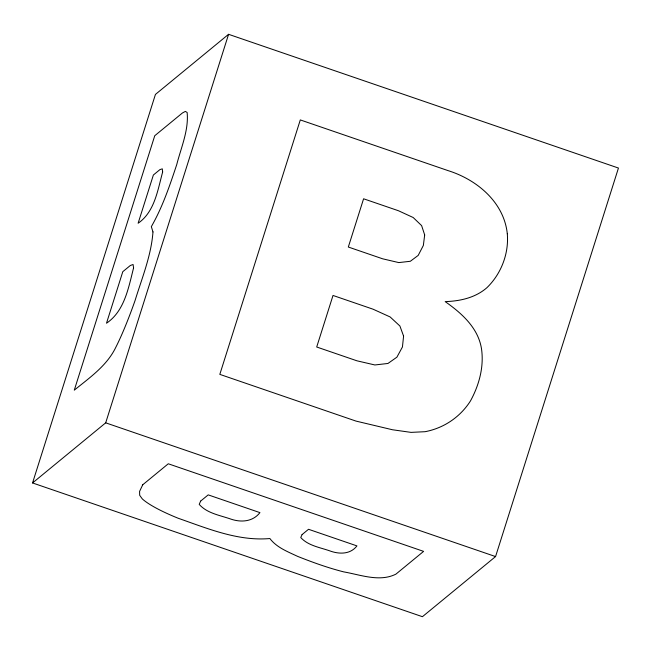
<?xml version="1.0" encoding="UTF-8"?>
<svg xmlns="http://www.w3.org/2000/svg" width="651" height="651" viewBox="0 0 651 651"><rect width="100%" height="100%" fill="white"/><g stroke="black" fill="none" stroke-linecap="round" stroke-linejoin="round"><path stroke-width="0.98" d="M32.55 482.952L155.434 94.428L228.574 34.308L618.45 168.048L495.566 556.572L422.426 616.692L32.55 482.952L105.69 422.833L228.574 34.308M105.69 422.833L495.566 556.572M507.3 233.742C509.017 253.573 501.156 273.908 486.924 287.685C475.433 297.767 460.078 301.161 445.17 301.608C461.616 313.18 478.094 327.713 481.48 348.643C484.149 366.692 479.136 385.132 470.461 400.951A72.44 70.536 50.6 0 1 425.07 431.703L411.05 432.378L392.472 429.758L356.024 421.099L219.818 374.374L300.298 119.922L447.994 170.595C476.825 179.586 503.964 202.127 507.3 233.742M152.977 231.927C151.235 255.623 141.991 278.034 135.058 300.55A72.44 8.829 -71.1 0 1 115.805 347.3C106.935 365.748 89.675 377.621 74.271 390.177L154.751 135.725L182.459 112.949L185.356 111.411L187.138 112.477C188.855 130.233 181.076 147.549 176.763 164.508C169.716 185.747 162.514 207.156 151.333 226.646L152.977 231.927M403.587 336.095L402.44 346.975L396.898 357.171L387.955 363.461L374.886 364.967L356.943 360.809L316.703 347.007L333.011 295.456L373.072 309.201L390.144 316.956L399.901 326.005L403.587 336.095M424.68 234.938L423.353 245.443L418.202 255.395L410.333 261.279L398.794 262.589L382.642 258.805L348.326 247.03L363.592 198.783L398.428 210.729L413.19 217.524L421.62 225.612L424.68 234.938M133.585 267.886C128.532 287.563 124.585 311.056 106.495 323.23L122.795 271.679L130.314 265.502L133.073 264.501L133.585 267.886M162.652 171.994C157.713 190.019 154.678 211.884 138.118 223.252L153.376 175.005L159.91 169.626L162.278 168.837L162.652 171.994M200.654 501.083L199.206 504.379C207.099 513.395 220.111 515.307 230.942 519.124C241.187 522.615 252.857 521.752 259.936 512.622L208.206 494.874L200.654 501.083M302.088 534.585L300.746 537.539C308.322 545.937 320.707 547.524 330.911 551.267C340.009 554.351 350.604 554.196 356.943 545.896L308.525 529.287L302.088 534.585M142.724 484.783L139.574 491.432L139.688 495.297L142.309 498.918A72.44 13.956 17.6 0 0 178.211 518.261C207.596 528.506 238.087 541.372 269.88 538.532C276.708 547.54 287.709 551.698 297.613 556.369C312.692 562.383 327.982 567.884 343.728 571.879C360.508 574.809 379.614 582.303 395.898 574.149L423.606 551.373L168.275 463.781L142.724 484.783"/></g></svg>
